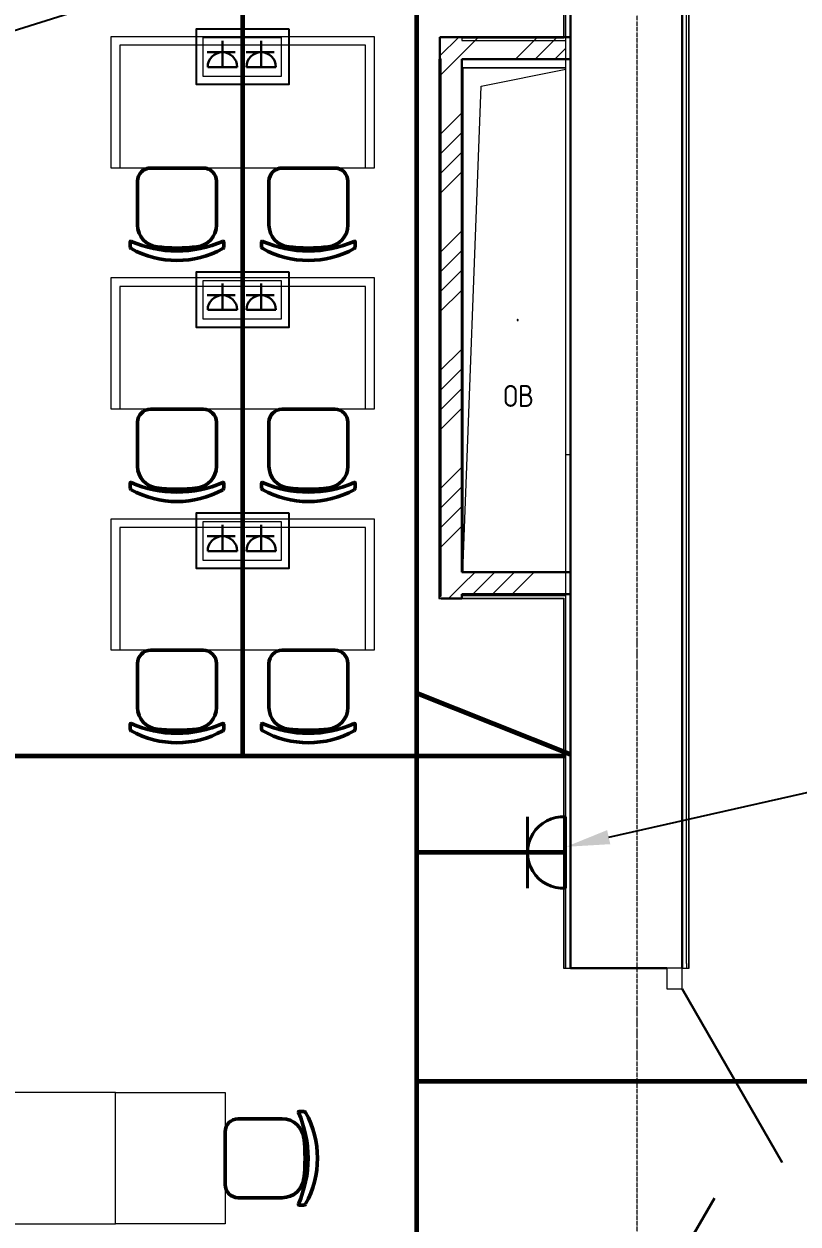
# Model space of a CAD drawing. Header units: millimetres. Extents: x -32 to 417638015, y -35 to 175284279.
# Drawn here: x 1292808 to 1296341, y 77595 to 83069 of the extents above; entities that cross this region are included whole.
import ezdxf
from ezdxf import colors
from ezdxf.entities.mleader import LeaderData, LeaderLine
from ezdxf.math import Vec2, Vec3

# ---------------------------------------------------------------- set-up
doc = ezdxf.new("R2010")
doc.units = ezdxf.units.MM
doc.linetypes.add('ADSK_Линия сетки', pattern=[25, 20, -2.5, 0, -2.5])
for name, color, linetype, lineweight in [('_ЭМ_В полу', 26, 'Кабель в трубе', 60), ('_ЭМ_гофра', 5, 'Continuous', 60), ('Аннотация', 7, 'Continuous', 18), ('Двери', 7, 'Continuous', 9), ('Обобщенные модели', 7, 'Continuous', 18), ('Оси', 253, 'Continuous', 9), ('Стены несущие', 7, 'Continuous', 30), ('Стены отделка', 7, 'Continuous', 30), ('Стены штриховка', 7, 'Continuous', 9), ('ТХ', 5, 'Continuous', 0), ('ТХ_Задание ЭОМ_СС', 6, 'Continuous', 0), ('ШТРИХОВКА', 252, 'Continuous', 15), ('Электро', 250, 'Continuous', 25), ('ЭМ', 5, 'Continuous', 40), ('ЭОМ_Кабель для СУП', 150, 'Continuous', 9)]:
    doc.layers.add(name, color=color, linetype=linetype, lineweight=lineweight)
doc.layers.add('_ЭМ_Надписи', color=7, linetype='Continuous')
doc.layers.add('ВНУТРЯНКА', color=1, linetype='Continuous')
doc.layers.add('PDF _ЭОМ _розетки', color=7, linetype='Continuous', true_color=0xeb0000)
doc.styles.add('GOST Common_4', font='GOST_Common.ttf', dxfattribs={"width": 0.9, "height": 200})
doc.styles.add('ЭОМ', font='isocpeur.ttf', dxfattribs={"width": 0.85, "height": 250})
doc.linetypes.add('Кабель в трубе', pattern='A,8,[133,ltypeshp.shx,S=1,R=0,X=10,Y=1.3],-3,[130,ltypeshp.shx,S=1.5,R=-45,X=-1.5,Y=0],8', length=19)
pattern_1 = [(45, (591.94, 243.9), (-269.4077, 269.4077), []), (45, (681.74, 243.9), (-269.4077, 269.4077), []), (45, (771.54, 243.9), (-269.4077, 269.4077), []), (45, (861.35, 243.9), (-269.4077, 269.4077), [])]

# ---------------------------------------------------------------- blocks, each defined once
blk = doc.blocks.new('_ЭМ_ТХ2_4 Этаж')
at = {"color": 8, "linetype": 'ByBlock', "lineweight": -2}
for p, q in [((4194.7, 30648.4), (4434.9, 30648.4)), ((4194.7, 30648.4), (4434.9, 30648.4)), ((4794.7, 30648.4), (5034.9, 30648.4)), ((4794.7, 30648.4), (5034.9, 30648.4)), ((4134.9, 30588.4), (4134.9, 30388.1)), ((4134.9, 30588.4), (4134.9, 30388.1)), ((4494.9, 30588.4), (4494.9, 30388.1)), ((4494.9, 30588.4), (4494.9, 30388.1)), ((4734.9, 30588.4), (4734.9, 30388.1)), ((4734.9, 30588.4), (4734.9, 30388.1)), ((5094.9, 30588.4), (5094.9, 30388.1)), ((5094.9, 30588.4), (5094.9, 30388.1)), ((4101.4, 30289.4), (4101.4, 30311.1)), ((4101.4, 30289.4), (4101.4, 30311.1)), ((4528.4, 30289.4), (4528.4, 30311.1)), ((4528.4, 30289.4), (4528.4, 30311.1)), ((4701.4, 30289.4), (4701.4, 30311.1)), ((4701.4, 30289.4), (4701.4, 30311.1)), ((5128.4, 30289.4), (5128.4, 30311.1)), ((5128.4, 30289.4), (5128.4, 30311.1)), ((4194.7, 29548.4), (4434.9, 29548.4)), ((4194.7, 29548.4), (4434.9, 29548.4)), ((4794.7, 29548.4), (5034.9, 29548.4)), ((4794.7, 29548.4), (5034.9, 29548.4)), ((4134.9, 29488.4), (4134.9, 29288.1)), ((4134.9, 29488.4), (4134.9, 29288.1)), ((4494.9, 29488.4), (4494.9, 29288.1)), ((4494.9, 29488.4), (4494.9, 29288.1)), ((4734.9, 29488.4), (4734.9, 29288.1)), ((4734.9, 29488.4), (4734.9, 29288.1)), ((5094.9, 29488.4), (5094.9, 29288.1)), ((5094.9, 29488.4), (5094.9, 29288.1)), ((4101.4, 29189.4), (4101.4, 29211.1)), ((4101.4, 29189.4), (4101.4, 29211.1)), ((4528.4, 29189.4), (4528.4, 29211.1)), ((4528.4, 29189.4), (4528.4, 29211.1)), ((4701.4, 29189.4), (4701.4, 29211.1)), ((4701.4, 29189.4), (4701.4, 29211.1)), ((5128.4, 29189.4), (5128.4, 29211.1)), ((5128.4, 29189.4), (5128.4, 29211.1)), ((4194.7, 28448.4), (4434.9, 28448.4)), ((4194.7, 28448.4), (4434.9, 28448.4)), ((4794.7, 28448.4), (5034.9, 28448.4)), ((4794.7, 28448.4), (5034.9, 28448.4)), ((4134.9, 28388.4), (4134.9, 28188.1)), ((4134.9, 28388.4), (4134.9, 28188.1)), ((4494.9, 28388.4), (4494.9, 28188.1)), ((4494.9, 28388.4), (4494.9, 28188.1)), ((4734.9, 28388.4), (4734.9, 28188.1)), ((4734.9, 28388.4), (4734.9, 28188.1)), ((5094.9, 28388.4), (5094.9, 28188.1)), ((5094.9, 28388.4), (5094.9, 28188.1)), ((4101.4, 28089.4), (4101.4, 28111.1)), ((4101.4, 28089.4), (4101.4, 28111.1)), ((4528.4, 28089.4), (4528.4, 28111.1)), ((4528.4, 28089.4), (4528.4, 28111.1)), ((4701.4, 28089.4), (4701.4, 28111.1)), ((4701.4, 28089.4), (4701.4, 28111.1)), ((5128.4, 28089.4), (5128.4, 28111.1)), ((5128.4, 28089.4), (5128.4, 28111.1)), ((4893.6, 26344.9), (4872, 26344.9)), ((4893.6, 26344.9), (4872, 26344.9)), ((4594.6, 26311.4), (4795, 26311.4)), ((4594.6, 26311.4), (4795, 26311.4)), ((4534.6, 26011.3), (4534.6, 26251.4)), ((4534.6, 26011.3), (4534.6, 26251.4)), ((4594.6, 25951.4), (4795, 25951.4)), ((4594.6, 25951.4), (4795, 25951.4)), ((4893.6, 25917.9), (4872, 25917.9)), ((4893.6, 25917.9), (4872, 25917.9))]:
    blk.add_line(p, q, dxfattribs=at)
at = {"color": 8}
for points in [[(3534.6, 26431.4), (3534.6, 25831.4), (4034.6, 25831.4), (4034.6, 26431.4)], [(4534.6, 26431.4), (4534.6, 25831.4), (4034.6, 25831.4), (4034.6, 26431.4)]]:
    blk.add_lwpolyline(points, close=True, dxfattribs=at)
at = {"color": 8, "linetype": 'ByBlock', "lineweight": -2}
for centre, radius, start, end in [((4194.9, 30588.4), 60, 90, 180), ((4194.9, 30588.4), 60, 90, 180), ((4434.9, 30588.4), 60, 0, 90), ((4434.9, 30588.4), 60, 0, 90), ((4794.9, 30588.4), 60, 90, 180), ((4794.9, 30588.4), 60, 90, 180), ((5034.9, 30588.4), 60, 0, 90), ((5034.9, 30588.4), 60, 0, 90), ((4234.9, 30388.1), 100, 180, 264.2584), ((4234.9, 30388.1), 100, 180, 264.2584), ((4394.9, 30388.1), 100, 275.7416, 0), ((4394.9, 30388.1), 100, 275.7416, 0), ((4834.9, 30388.1), 100, 180, 264.2584), ((4834.9, 30388.1), 100, 180, 264.2584), ((4994.9, 30388.1), 100, 275.7416, 0), ((4994.9, 30388.1), 100, 275.7416, 0), ((4104.4, 30311.1), 3, 63.8978, 180), ((4104.4, 30311.1), 3, 63.8978, 180), ((4111.4, 30289.4), 10, 180, 238.0683), ((4111.4, 30289.4), 10, 180, 238.0683), ((4314.9, 30790.7), 520.8, 246.3195, 293.6805), ((4314.9, 30790.7), 520.8, 246.3195, 293.6805), ((4314.9, 30657.4), 430.5, 240.9917, 299.0083), ((4314.9, 30657.4), 430.5, 240.9917, 299.0083), ((4314.9, 31083.9), 800.4, 263.247, 276.753), ((4314.9, 31083.9), 800.4, 263.247, 276.753), ((4518.4, 30289.4), 10, 301.9317, 0), ((4518.4, 30289.4), 10, 301.9317, 0), ((4525.4, 30311.1), 3, 0, 116.1022), ((4525.4, 30311.1), 3, 0, 116.1022), ((4704.4, 30311.1), 3, 63.8978, 180), ((4704.4, 30311.1), 3, 63.8978, 180), ((4711.4, 30289.4), 10, 180, 238.0683), ((4711.4, 30289.4), 10, 180, 238.0683), ((4914.9, 30790.7), 520.8, 246.3195, 293.6805), ((4914.9, 30790.7), 520.8, 246.3195, 293.6805), ((4914.9, 30657.4), 430.5, 240.9917, 299.0083), ((4914.9, 30657.4), 430.5, 240.9917, 299.0083), ((4914.9, 31083.9), 800.4, 263.247, 276.753), ((4914.9, 31083.9), 800.4, 263.247, 276.753), ((5118.4, 30289.4), 10, 301.9317, 0), ((5118.4, 30289.4), 10, 301.9317, 0), ((5125.4, 30311.1), 3, 0, 116.1022), ((5125.4, 30311.1), 3, 0, 116.1022), ((4194.9, 29488.4), 60, 90, 180), ((4194.9, 29488.4), 60, 90, 180), ((4434.9, 29488.4), 60, 0, 90), ((4434.9, 29488.4), 60, 0, 90), ((4794.9, 29488.4), 60, 90, 180), ((4794.9, 29488.4), 60, 90, 180), ((5034.9, 29488.4), 60, 0, 90), ((5034.9, 29488.4), 60, 0, 90), ((4234.9, 29288.1), 100, 180, 264.2584), ((4234.9, 29288.1), 100, 180, 264.2584), ((4394.9, 29288.1), 100, 275.7416, 0), ((4394.9, 29288.1), 100, 275.7416, 0), ((4834.9, 29288.1), 100, 180, 264.2584), ((4834.9, 29288.1), 100, 180, 264.2584), ((4994.9, 29288.1), 100, 275.7416, 0), ((4994.9, 29288.1), 100, 275.7416, 0), ((4104.4, 29211.1), 3, 63.8978, 180), ((4104.4, 29211.1), 3, 63.8978, 180), ((4111.4, 29189.4), 10, 180, 238.0683), ((4111.4, 29189.4), 10, 180, 238.0683), ((4314.9, 29690.7), 520.8, 246.3195, 293.6805), ((4314.9, 29690.7), 520.8, 246.3195, 293.6805), ((4314.9, 29557.4), 430.5, 240.9917, 299.0083), ((4314.9, 29557.4), 430.5, 240.9917, 299.0083), ((4314.9, 29983.9), 800.4, 263.247, 276.753), ((4314.9, 29983.9), 800.4, 263.247, 276.753), ((4518.4, 29189.4), 10, 301.9317, 0), ((4518.4, 29189.4), 10, 301.9317, 0), ((4525.4, 29211.1), 3, 0, 116.1022), ((4525.4, 29211.1), 3, 0, 116.1022), ((4704.4, 29211.1), 3, 63.8978, 180), ((4704.4, 29211.1), 3, 63.8978, 180), ((4711.4, 29189.4), 10, 180, 238.0683), ((4711.4, 29189.4), 10, 180, 238.0683), ((4914.9, 29690.7), 520.8, 246.3195, 293.6805), ((4914.9, 29690.7), 520.8, 246.3195, 293.6805), ((4914.9, 29557.4), 430.5, 240.9917, 299.0083), ((4914.9, 29557.4), 430.5, 240.9917, 299.0083), ((4914.9, 29983.9), 800.4, 263.247, 276.753), ((4914.9, 29983.9), 800.4, 263.247, 276.753), ((5118.4, 29189.4), 10, 301.9317, 0), ((5118.4, 29189.4), 10, 301.9317, 0), ((5125.4, 29211.1), 3, 0, 116.1022), ((5125.4, 29211.1), 3, 0, 116.1022), ((4194.9, 28388.4), 60, 90, 180), ((4194.9, 28388.4), 60, 90, 180), ((4434.9, 28388.4), 60, 0, 90), ((4434.9, 28388.4), 60, 0, 90), ((4794.9, 28388.4), 60, 90, 180), ((4794.9, 28388.4), 60, 90, 180), ((5034.9, 28388.4), 60, 0, 90), ((5034.9, 28388.4), 60, 0, 90), ((4234.9, 28188.1), 100, 180, 264.2584), ((4234.9, 28188.1), 100, 180, 264.2584), ((4394.9, 28188.1), 100, 275.7416, 0), ((4394.9, 28188.1), 100, 275.7416, 0), ((4834.9, 28188.1), 100, 180, 264.2584), ((4834.9, 28188.1), 100, 180, 264.2584), ((4994.9, 28188.1), 100, 275.7416, 0), ((4994.9, 28188.1), 100, 275.7416, 0), ((4104.4, 28111.1), 3, 63.8978, 180), ((4104.4, 28111.1), 3, 63.8978, 180), ((4111.4, 28089.4), 10, 180, 238.0683), ((4111.4, 28089.4), 10, 180, 238.0683), ((4314.9, 28590.7), 520.8, 246.3195, 293.6805), ((4314.9, 28590.7), 520.8, 246.3195, 293.6805), ((4314.9, 28883.9), 800.4, 263.247, 276.753), ((4314.9, 28883.9), 800.4, 263.247, 276.753), ((4518.4, 28089.4), 10, 301.9317, 0), ((4518.4, 28089.4), 10, 301.9317, 0), ((4525.4, 28111.1), 3, 0, 116.1022), ((4525.4, 28111.1), 3, 0, 116.1022), ((4704.4, 28111.1), 3, 63.8978, 180), ((4704.4, 28111.1), 3, 63.8978, 180), ((4711.4, 28089.4), 10, 180, 238.0683), ((4711.4, 28089.4), 10, 180, 238.0683), ((4914.9, 28590.7), 520.8, 246.3195, 293.6805), ((4914.9, 28590.7), 520.8, 246.3195, 293.6805), ((4914.9, 28883.9), 800.4, 263.247, 276.753), ((4914.9, 28883.9), 800.4, 263.247, 276.753), ((5118.4, 28089.4), 10, 301.9317, 0), ((5118.4, 28089.4), 10, 301.9317, 0), ((5125.4, 28111.1), 3, 0, 116.1022), ((5125.4, 28111.1), 3, 0, 116.1022), ((4314.9, 28457.4), 430.5, 240.9917, 299.0083), ((4314.9, 28457.4), 430.5, 240.9917, 299.0083), ((4914.9, 28457.4), 430.5, 240.9917, 299.0083), ((4914.9, 28457.4), 430.5, 240.9917, 299.0083), ((4872, 26341.9), 3, 90, 206.1022), ((4872, 26341.9), 3, 90, 206.1022), ((4392.3, 26131.4), 520.8, 336.3195, 23.6805), ((4392.3, 26131.4), 520.8, 336.3195, 23.6805), ((4893.6, 26334.9), 10, 31.9317, 90), ((4893.6, 26334.9), 10, 31.9317, 90), ((4525.6, 26131.4), 430.5, 330.9917, 29.0083), ((4525.6, 26131.4), 430.5, 330.9917, 29.0083), ((4594.6, 26251.4), 60, 90, 180), ((4594.6, 26251.4), 60, 90, 180), ((4795, 26211.4), 100, 5.7416, 90), ((4795, 26211.4), 100, 5.7416, 90), ((4099.1, 26131.4), 800.4, 353.247, 6.753), ((4099.1, 26131.4), 800.4, 353.247, 6.753), ((4594.6, 26011.4), 60, 180, 270), ((4594.6, 26011.4), 60, 180, 270), ((4795, 26051.4), 100, 270, 354.2584), ((4795, 26051.4), 100, 270, 354.2584), ((4872, 25920.9), 3, 153.8978, 270), ((4872, 25920.9), 3, 153.8978, 270), ((4893.6, 25927.9), 10, 270, 328.0683), ((4893.6, 25927.9), 10, 270, 328.0683)]:
    blk.add_arc(centre, radius, start, end, dxfattribs=at)
at = {"layer": 'ТХ', "color": 8}
for p, q in [((5174.8, 31208.4), (4054.8, 31208.4)), ((4054.8, 31208.4), (4054.8, 30648.4)), ((5174.8, 30648.4), (5174.8, 31208.4)), ((5174.8, 30108.4), (4054.8, 30108.4)), ((4054.8, 30108.4), (4054.8, 29548.4)), ((5174.8, 29548.4), (5174.8, 30108.4)), ((5174.8, 29008.4), (4054.8, 29008.4)), ((4054.8, 29008.4), (4054.8, 28448.4)), ((5174.8, 28448.4), (5174.8, 29008.4))]:
    blk.add_line(p, q, dxfattribs=at)
for points in [[(4014.8, 31248.4), (5214.8, 31248.4), (5214.8, 30648.4), (4014.8, 30648.4)], [(4014.8, 30148.4), (5214.8, 30148.4), (5214.8, 29548.4), (4014.8, 29548.4)], [(4014.8, 29048.4), (5214.8, 29048.4), (5214.8, 28448.4), (4014.8, 28448.4)]]:
    blk.add_lwpolyline(points, close=True, dxfattribs=at)
blk = doc.blocks.new('План 4 этажа')
at = {"layer": 'Стены штриховка', "lineweight": 9}
h = blk.add_hatch(dxfattribs=at)
h.set_pattern_fill('ANSI34', color=8, scale=20)
h.set_pattern_definition(pattern_1)
h.paths.add_polyline_path([(-293.061, 31384.283), (181.939, 31384.283), (181.939, 31469.283), (172.822, 31478.4), (181.939, 31480.242), (181.939, 31484.283), (-393.061, 31484.283), (-393.061, 31384.283), (-387.061, 31384.283)])
h = blk.add_hatch(dxfattribs=at)
h.set_pattern_fill('ANSI34', color=8, scale=20)
h.set_pattern_definition(pattern_1)
h.paths.add_polyline_path([(-387.061, 28923.22), (-293.061, 28923.22), (-293.061, 31384.283), (-393.061, 31384.283), (-393.061, 28935.22), (-387.061, 28941.729), (-387.061, 28925.22)])
h = blk.add_hatch(dxfattribs=at)
h.set_pattern_fill('ANSI34', color=8, scale=20)
h.set_pattern_definition(pattern_1)
h.paths.add_polyline_path([(201.939, 28943.699), (201.939, 29043.699), (-293.061, 29043.699), (-293.061, 28943.699), (86.658, 28943.699)])
at = {"layer": 'Двери', "color": 8}
for p, q in [((711.939, 27237.902), (641.939, 27237.902)), ((641.939, 27237.902), (641.939, 27142.902)), ((711.939, 27142.902), (711.939, 27237.902)), ((641.939, 27142.902), (711.939, 27142.902))]:
    blk.add_line(p, q, dxfattribs=at)
at = {"layer": 'Двери', "color": 8, "lineweight": 30}
for p, q in [((711.939, 27142.902), (1169.439, 26350.489)), ((711.939, 25932.902), (859.439, 26188.379))]:
    blk.add_line(p, q, dxfattribs=at)
at = {"layer": 'Обобщенные модели', "color": 8}
for p, q in [((-288.495, 29043.699), (-288.495, 31343.699)), ((-288.495, 31343.699), (181.939, 31343.699)), ((181.939, 31343.699), (-288.495, 31343.699)), ((-288.495, 31343.699), (-288.495, 29043.699)), ((-205.162, 31260.365), (181.939, 31337.785)), ((-288.495, 29043.699), (-205.162, 31260.365))]:
    blk.add_line(p, q, dxfattribs=at)
for start, end in [(0, 180), (180, 0), (60, 165), (195, 270), (300, 0)]:
    blk.add_arc((-38.495, 30193.699), 2.5, start, end, dxfattribs=at)
at = {"layer": 'Оси', "color": 8, "linetype": 'ADSK_Линия сетки'}
blk.add_line((506.505, -3353.101), (506.505, 43685.833), dxfattribs=at)
at = {"layer": 'Стены несущие', "color": 8}
for p, q in [((201.939, 27237.902), (201.939, 36730.717)), ((711.939, 27237.902), (711.939, 36726.239)), ((201.939, 31484.283), (-393.061, 31484.283)), ((-393.061, 31484.283), (-393.061, 28935.22)), ((-393.061, 31384.283), (-387.061, 31384.283)), ((-293.061, 31384.283), (201.939, 31384.283)), ((-293.061, 29043.699), (-293.061, 31384.283)), ((201.939, 29043.699), (-293.061, 29043.699)), ((-393.061, 28935.22), (-387.061, 28935.22)), ((-387.061, 28923.22), (-293.061, 28923.22)), ((-293.061, 28923.22), (-293.061, 28943.699)), ((-293.061, 28943.699), (201.939, 28943.699)), ((201.939, 27237.902), (641.939, 27237.902))]:
    blk.add_line(p, q, dxfattribs=at)
at = {"layer": 'Стены отделка', "color": 8, "lineweight": 9}
for p, q in [((169.939, 36679.644), (169.939, 31481.283)), ((181.939, 28923.22), (181.939, 36679.644)), ((743.939, 27237.902), (743.939, 36673.956)), ((169.939, 31481.283), (-293.061, 31481.283)), ((-293.061, 31481.283), (-293.061, 31469.283)), ((-293.061, 31469.283), (181.939, 31469.283)), ((-393.061, 31384.283), (-399.061, 31384.283)), ((-399.061, 31384.283), (-399.061, 28925.22)), ((-387.061, 28935.22), (-387.061, 31384.283)), ((201.939, 29578.902), (181.939, 29578.902)), ((-397.061, 28923.22), (-387.061, 28923.22)), ((181.939, 28935.22), (-293.061, 28935.22)), ((-293.061, 28923.22), (169.939, 28923.22)), ((169.939, 28923.22), (169.939, 27237.902)), ((169.939, 27237.902), (201.939, 27237.902)), ((181.939, 27237.902), (181.939, 27258.902)), ((711.939, 27237.902), (743.939, 27237.902)), ((731.939, 27258.902), (731.939, 27237.902))]:
    blk.add_line(p, q, dxfattribs=at)
at = {"layer": 'Стены штриховка', "color": 8}
for p, q in [((171.939, 36679.644), (171.939, 31479.283)), ((741.939, 27237.902), (741.939, 36675.973)), ((731.939, 27258.902), (731.939, 36674.061)), ((171.939, 31479.283), (-293.061, 31479.283)), ((-397.061, 31384.283), (-397.061, 28923.22)), ((-399.061, 28925.22), (-399.061, 28923.22)), ((-387.061, 28925.22), (-399.061, 28925.22)), ((-399.061, 28923.22), (-397.061, 28923.22)), ((-293.061, 28925.22), (171.939, 28925.22)), ((171.939, 28925.22), (171.939, 27237.902)), ((181.939, 27258.902), (181.939, 28923.22))]:
    blk.add_line(p, q, dxfattribs=at)
at = {"layer": 'Аннотация', "color": 8, "lineweight": 9, "insert": (-104.243, 29897.577), "char_height": 100, "width": 156.348, "attachment_point": 1, "line_spacing_factor": 1.022766, "style": 'GOST Common_4'}
blk.add_mtext('\\pxt3.6,7.2,10.8,14.4,18,21.6,25.2,28.8,32.4,36,39.6,43.2,46.8,50.4,54,57.6,61.2,64.8,68.4,72,75.6,79.2,82.8,86.4,90,93.6,97.2,100.8,104.4,108,111.6,115.2;{ОВ}', dxfattribs=at)
blk = doc.blocks.new('Люк на 2 места')
at = {"layer": 'PDF _ЭОМ _розетки', "color": 3, "linetype": 'Continuous', "lineweight": 25, "transparency": 33554687}
blk.add_lwpolyline([(0, 254.6), (0, 0), (-421.6, 0), (-421.6, 254.6)], close=True, dxfattribs=at)
at = {"layer": 'PDF _ЭОМ _розетки', "color": 7, "linetype": 'Continuous', "lineweight": 20, "transparency": 33554687}
for points in [[(-213.4, 215.1), (-213.4, 37.3), (-391.2, 37.3), (-391.2, 215.1)], [(-35.6, 215.1), (-35.6, 37.3), (-213.4, 37.3), (-213.4, 215.1)]]:
    blk.add_lwpolyline(points, close=True, dxfattribs=at)
at = {"layer": 'ВНУТРЯНКА', "color": 5, "lineweight": 30, "ltscale": 100, "transparency": 33554687}
for p, q in [((-244.3, 147.2), (-372.2, 147.2)), ((-67.6, 147.2), (-195.5, 147.2))]:
    blk.add_line(p, q, dxfattribs=at)
at = {"layer": 'Электро', "color": 5, "lineweight": 30, "transparency": 33554687}
for p, q in [((-303.2, 80), (-303.2, 200.1)), ((-126.5, 80), (-126.5, 200.1)), ((-370.4, 80), (-235.9, 80)), ((-193.7, 80), (-59.2, 80))]:
    blk.add_line(p, q, dxfattribs=at)
at = {"layer": 'Электро', "color": 5, "lineweight": 30, "transparency": 33554687, "extrusion": (0, 0, -1)}
for centre in [(-303.2, 79.9), (-126.5, 79.9)]:
    blk.add_ellipse(centre, major_axis=(-47.6, -47.6), ratio=1, start_param=0.787621, end_param=3.924768, dxfattribs=at)
blk = doc.blocks.new('1м розетка IP20')
at = {"layer": 'ЭМ', "color": 5}
for p, q in [((-10.5, 162.7), (-10.5, -162.7)), ((163.1, 162.7), (163.1, -162.7)), ((-10.5, 0), (315.5, 0))]:
    blk.add_line(p, q, dxfattribs=at)
blk.add_arc((0, 0), 163.1, 266.3196, 93.6804, dxfattribs=at)

msp = doc.modelspace()

# ---------------------------------------------------------------- linework, layer by layer
at = {"layer": '_ЭМ_В полу', "ltscale": 25}
for points in [[(1293806.6, 79729.4), (1293806.6, 85152.9)], [(1295282.2, 79729.4), (1290415, 79729.4)]]:
    msp.add_lwpolyline(points, dxfattribs=at)
at = {"layer": '_ЭМ_гофра', "linetype": 'ByBlock'}
for points in [[(1290123.3, 87761.7), (1294599.6, 87761.7), (1294599.6, 73180.5), (1289937.2, 73183.7)], [(1295302.2, 79735.8), (1294599.6, 80016.8)], [(1295270.2, 79289.1), (1294599.6, 79289.1)], [(1294599.6, 78245.6), (1296456.6, 78245.6)]]:
    msp.add_lwpolyline(points, dxfattribs=at)

# ---------------------------------------------------------------- block references
at = {"layer": 'ТХ_Задание ЭОМ_СС', "lineweight": 50}
msp.add_blockref('_ЭМ_ТХ2_4 Этаж', (1289191.8, 51763.2), dxfattribs=at)
at = {"layer": 'ШТРИХОВКА'}
msp.add_blockref('План 4 этажа', (1295100.3, 51524.3), dxfattribs=at)
at = {"layer": 'ЭМ', "rotation": 180}
msp.add_blockref('1м розетка IP20', (1295269.8, 79289.1), dxfattribs=at)
at = {"layer": 'ЭОМ_Кабель для СУП', "color": 217, "linetype": 'ByBlock', "lineweight": 40, "true_color": 0x93278f, "transparency": 33554687}
for p in [(1294017.4, 82792.3), (1294017.4, 81684.1), (1294017.4, 80584.5)]:
    msp.add_blockref('Люк на 2 места', p, dxfattribs=at)

# ---------------------------------------------------------------- leaders
at = {"layer": '_ЭМ_Надписи', "color": 7, "ltscale": 5}
ml = msp.add_multileader_mtext('Standard', dxfattribs=at)
ml.set_content('{\\fGOST Common|b0|i0|c204|p34;\\W0.9;\\C256;4ЩРС-1\\fISOCPEUR|b0|i0|c204|p34;\\W0.85; Гр.5 \\PСтол лабораторный}', color=1, style='ЭОМ')
ml.set_leader_properties()
ml.build(insert=Vec2(0, 0))
ml.multileader.update_dxf_attribs({"text_left_attachment_type": 6, "text_right_attachment_type": 6, "dogleg_length": 0, "arrow_head_size": 200})
ctx = ml.context
ctx.base_point, ctx.char_height, ctx.arrow_head_size, ctx.landing_gap_size, ctx.plane_origin = Vec3(1282406.4, 80614.2), 250, 200, 0, Vec3(1250711.3, 96598.4)
ctx.left_attachment, ctx.right_attachment = 6, 6
notes = []
notes.append((ctx, [(1, (1, 1, 0), (1285020.1, 80614.2), (-1, 0), 0, [(0, [(1293806.6, 83364.4)], 0, [])])]))
ctx.mtext.insert, ctx.mtext.width, ctx.mtext.defined_height, ctx.mtext.flow_direction = Vec3(1282406.4, 80939.2), 2838.012, 545.6, 5
ml = msp.add_multileader_mtext('Standard', dxfattribs=at)
ml.set_content('{\\fGOST Common|b0|i0|c204|p34;\\W0.9;\\C256;4ЩРС-1\\fISOCPEUR|b0|i0|c204|p34;\\W0.85; Гр.2 Резерв\\P\\fGOST Common|b0|i0|c0|p34;\\W0.9;h=\\fGOST Common|b0|i0|c204|p34;1\\fGOST Common|b0|i0|c0|p34;.\\fGOST Common|b0|i0|c204|p34;8м}', color=1, style='ЭОМ')
ml.set_leader_properties()
ml.build(insert=Vec2(0, 0))
ml.multileader.update_dxf_attribs({"text_left_attachment_type": 6, "text_right_attachment_type": 6, "dogleg_length": 0, "arrow_head_size": 200})
ctx = ml.context
ctx.base_point, ctx.char_height, ctx.arrow_head_size, ctx.landing_gap_size, ctx.plane_origin = Vec3(1299760.1, 80327.2), 250, 200, 0, Vec3(1267406.3, 94708.2)
ctx.left_attachment, ctx.right_attachment = 6, 6
notes.append((ctx, [(0, (1, 1, 0), (1299760.1, 80327.2), (1, 0), 0, [(0, [(1295282.2, 79315.2)], 0, [])])]))
ctx.mtext.insert, ctx.mtext.width, ctx.mtext.defined_height, ctx.mtext.flow_direction = Vec3(1299760.1, 80627.2), 2273.288, 545.6, 5
for ctx, leaders in notes:
    for number, flags, end, landing, length, lines in leaders:
        leader = LeaderData()
        leader.index, (leader.has_last_leader_line, leader.has_dogleg_vector, leader.attachment_direction) = number, flags
        leader.last_leader_point, leader.dogleg_vector, leader.dogleg_length = Vec3(end), Vec3(landing), length
        for number, points, colour, breaks in lines:
            line = LeaderLine()
            line.index, line.vertices, line.color, line.breaks = number, Vec3.list(points), colors.encode_raw_color(colour), breaks
            leader.lines.append(line)
        ctx.leaders.append(leader)

doc.saveas('drawing.dxf')
